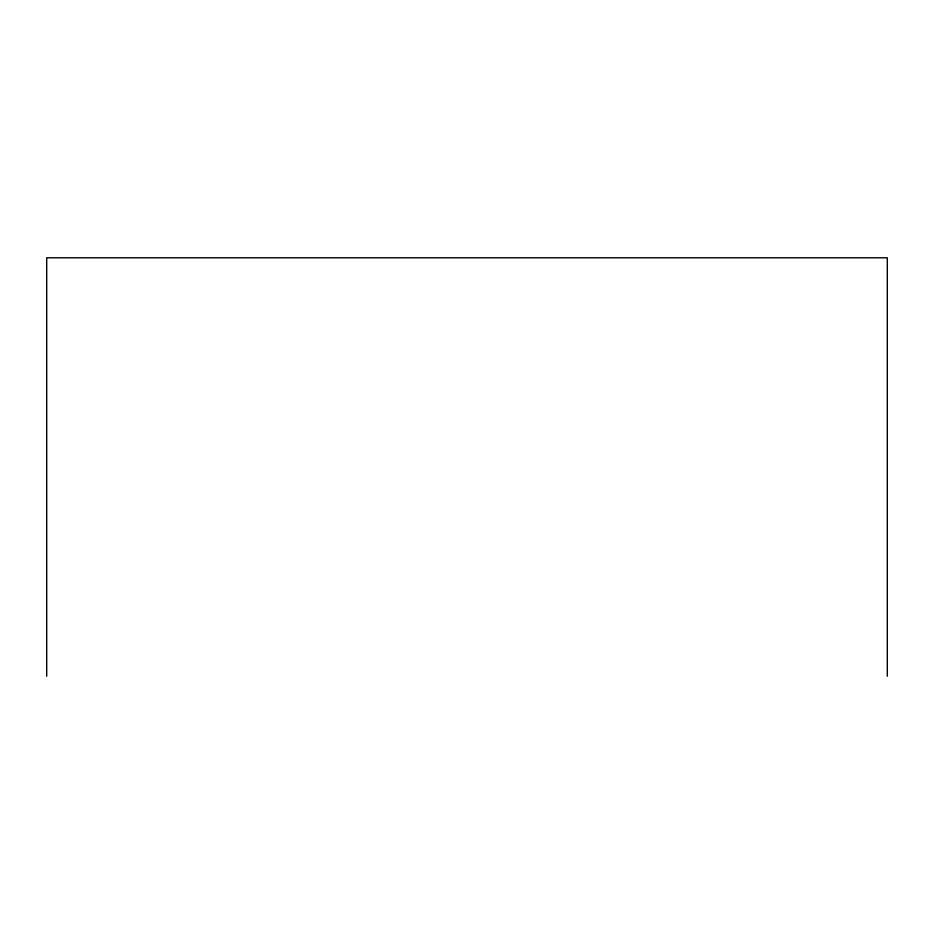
<?xml version="1.0" encoding="UTF-8"?>
<svg xmlns="http://www.w3.org/2000/svg" width="934" height="934" viewBox="0 0 934 934"><rect width="100%" height="100%" fill="white"/><g stroke="black" fill="none" stroke-linecap="round" stroke-linejoin="round"><path stroke-width="1.4" d="M887.3 676.216L887.3 257.784L46.7 257.784L46.7 676.216"/></g></svg>
